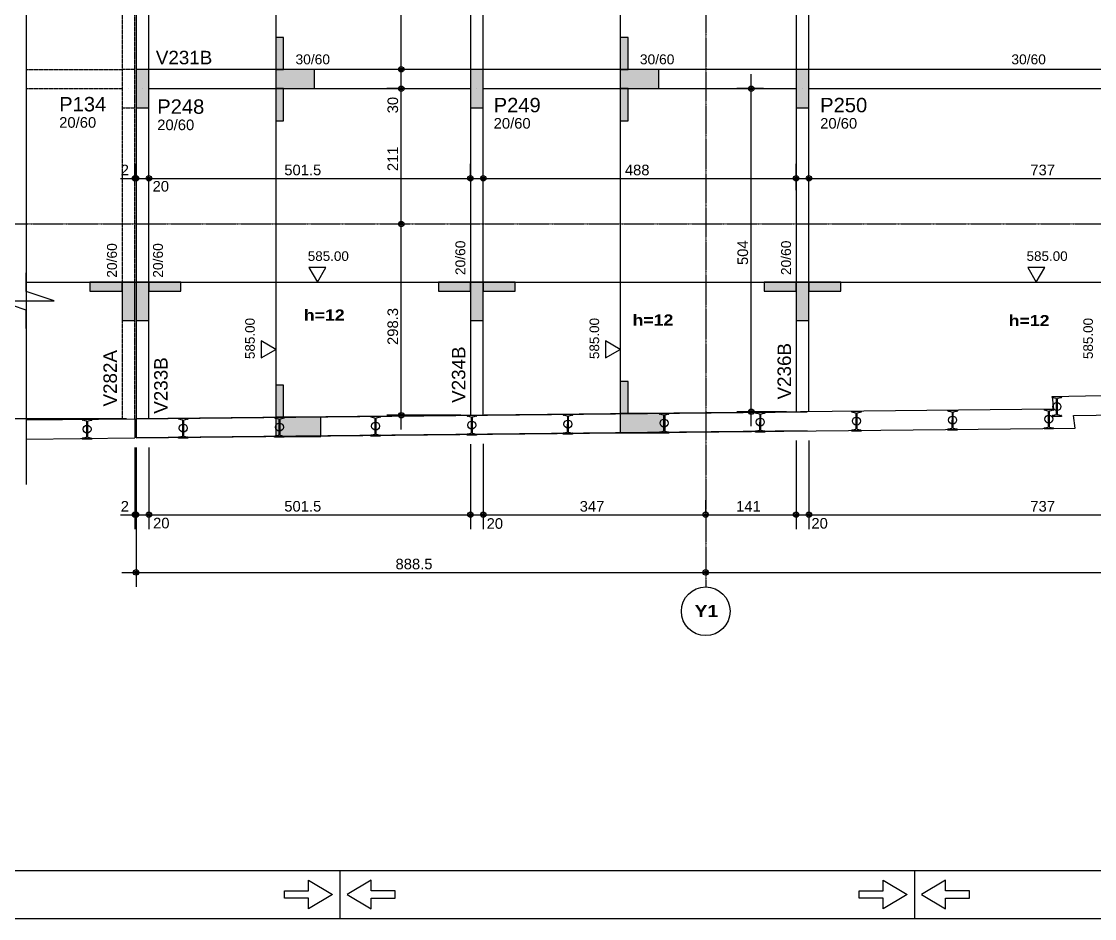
# Model space of a CAD drawing. Extents: x 0 to 13080, y 0 to 6750.
# Drawn here: x 1078 to 2752, y 0 to 1399 of the extents above; entities that cross this region are included whole.
import ezdxf

# ---------------------------------------------------------------- set-up
doc = ezdxf.new("R2010")
doc.units = 0
doc.header["$MEASUREMENT"] = 0
for name, pattern in [('ESTILO_TQS_0002', [0.4, 0.1, -0.3]), ('ESTILO_TQS_0006', [0.3, 0.2, -0.1]), ('ESTILO_TQS_0007', [2.1, 1.5, -0.2, 0.2, -0.2])]:
    doc.linetypes.add(name, pattern=pattern)
for name, color, linetype in [('MTH-179', 1, 'CONTINUOUS'), ('MTH-201', 4, 'CONTINUOUS'), ('MTH-202', 1, 'CONTINUOUS'), ('MTH-224', 4, 'CONTINUOUS'), ('MTH-230', 1, 'CONTINUOUS'), ('MTH-231', 1, 'CONTINUOUS'), ('MTH-242', 1, 'CONTINUOUS'), ('MTH-COTAS7', 31, 'CONTINUOUS'), ('MTH-DIM-PILAR', 3, 'CONTINUOUS'), ('MTH-DIM-VIGA', 3, 'CONTINUOUS'), ('MTH-EIXO-214', 4, 'CONTINUOUS'), ('MTH-FACE-VIGA', 7, 'CONTINUOUS'), ('MTH-LINHA-CORTE', 5, 'CONTINUOUS'), ('MTH-LINHA-SEÇÃO', 16, 'CONTINUOUS'), ('MTH-MARGEM', 5, 'CONTINUOUS'), ('MTH-PILAR-SEGUE', 5, 'CONTINUOUS'), ('MTH-SIMB_COTA', 3, 'CONTINUOUS'), ('MTH-SOMBRA21', 150, 'CONTINUOUS'), ('MTH-SOMBRA25', 253, 'CONTINUOUS'), ('MTH-TIT1-VIGA', 5, 'CONTINUOUS'), ('MTH-TXT', 4, 'CONTINUOUS'), ('MTH-TXT-NEGRITO', 5, 'CONTINUOUS'), ('MTH-TXT-NOTAS', 3, 'CONTINUOUS'), ('MTH-VIGA-INVERTIDA', 7, 'ESTILO_TQS_0002')]:
    doc.layers.add(name, color=color, linetype=linetype)
doc.styles.add('TQS_ARIAL', font='arial.ttf')
doc.styles.add('TQS_ARIAL_BLACK', font='ariblk.ttf')

msp = doc.modelspace()

# ---------------------------------------------------------------- linework, layer by layer
at = {"layer": 'MTH-179', "linetype": 'Continuous'}
for p, q in [((1575.004952, 75.003475), (1575.004952, 0.003475)), ((2471.254952, 75.003475), (2471.254952, 0.003475)), ((0.004952, 0.003475), (13080.004952, 0.003475))]:
    msp.add_line(p, q, dxfattribs=at)
for points in [[(1563.753853, 37.503475), (1526.253853, 15.003475), (1526.253853, 31.878475), (1488.753853, 31.878475), (1488.753853, 43.128475), (1526.253853, 43.128475), (1526.253853, 60.003475), (1563.753853, 37.503475)], [(1586.253853, 37.503475), (1623.753853, 15.003475), (1623.753853, 31.878475), (1661.253853, 31.878475), (1661.253853, 43.128475), (1623.753853, 43.128475), (1623.753853, 60.003475), (1586.253853, 37.503475)], [(2460.003853, 37.503475), (2422.503853, 15.003475), (2422.503853, 31.878475), (2385.003853, 31.878475), (2385.003853, 43.128475), (2422.503853, 43.128475), (2422.503853, 60.003475), (2460.003853, 37.503475)], [(2482.503853, 37.503475), (2520.003853, 15.003475), (2520.003853, 31.878475), (2557.503853, 31.878475), (2557.503853, 43.128475), (2520.003853, 43.128475), (2520.003853, 60.003475), (2482.503853, 37.503475)]]:
    msp.add_lwpolyline(points, dxfattribs=at)
at = {"layer": 'MTH-201', "linetype": 'ESTILO_TQS_0006'}
for p, q in [((1245.282865, 1294.235502), (1245.282865, 1294.235502)), ((1245.282865, 1294.235467), (1245.282865, 1294.235467))]:
    msp.add_line(p, q, dxfattribs=at)
msp.add_lwpolyline([(1235.282865, 1264.235502), (1255.282865, 1264.235502), (1255.282865, 1324.235502), (1235.282865, 1324.235502), (1235.282865, 1264.235502)], dxfattribs=at)
at = {"layer": 'MTH-224', "linetype": 'Continuous'}
for points in [[(1526.805685, 1015.53517), (1540.05519, 992.587465), (1553.303377, 1015.53517), (1526.805685, 1015.53517)], [(2648.019462, 1015.53517), (2661.268967, 992.587465), (2674.517154, 1015.53517), (2648.019462, 1015.53517)], [(1452.407396, 874.281128), (1475.355101, 887.530633), (1452.407396, 900.77882), (1452.407396, 874.281128)], [(1989.615356, 874.281128), (2012.563061, 887.530633), (1989.615356, 900.77882), (1989.615356, 874.281128)]]:
    msp.add_lwpolyline(points, dxfattribs=at)
at = {"layer": 'MTH-230', "linetype": 'Continuous'}
msp.add_line((1085.927134, 3154.43033), (1085.927134, 676.773359), dxfattribs=at)
msp.add_lwpolyline([(1085.927134, 919.992028), (1085.927134, 948.989088), (1042.431626, 963.487535), (1129.422639, 963.487535), (1085.927134, 977.986066), (1085.927134, 1006.983043)], dxfattribs=at)
msp.add_circle((2145.782195, 479.214632), 38, dxfattribs=at)
at = {"layer": 'MTH-231', "linetype": 'Continuous'}
for p, q in [((2686.30046, 813.057688), (2686.305916, 813.992756)), ((2686.305916, 813.992756), (2700.987266, 813.9071)), ((2692.542252, 810.94653), (2686.894905, 812.299481)), ((2692.999751, 786.716328), (2693.136696, 810.188323)), ((2694.11256, 810.182629), (2693.975623, 786.712061)), ((2700.378559, 812.220812), (2694.715811, 810.933848)), ((2700.987266, 813.9071), (2700.981811, 812.972031)), ((2073.632311, 787.231707), (2073.637767, 788.166775)), ((2073.637767, 788.166775), (2088.319117, 788.081119)), ((2088.319117, 788.081119), (2088.313662, 787.14605)), ((2223.643634, 788.798377), (2223.64909, 789.733445)), ((2223.64909, 789.733445), (2238.33044, 789.647789)), ((2229.885426, 786.687219), (2224.238079, 788.04017)), ((2237.721733, 787.961501), (2232.058985, 786.674537)), ((2238.33044, 789.647789), (2238.324985, 788.71272)), ((2373.667963, 790.364972), (2373.673419, 791.30004)), ((2373.673419, 791.30004), (2388.354769, 791.214384)), ((2379.909755, 788.253814), (2374.262408, 789.606765)), ((2380.367254, 764.023612), (2380.504199, 787.495607)), ((2381.480063, 787.489913), (2381.343126, 764.019345)), ((2387.746062, 789.528096), (2382.083314, 788.241132)), ((2388.354769, 791.214384), (2388.349314, 790.279315)), ((2523.664757, 791.931702), (2523.670213, 792.86677)), ((2523.670213, 792.86677), (2538.351563, 792.781114)), ((2529.906549, 789.820544), (2524.259202, 791.173495)), ((2530.364048, 765.590342), (2530.500993, 789.062337)), ((2531.476857, 789.056643), (2531.33992, 765.586075)), ((2537.742856, 791.094826), (2532.080108, 789.807862)), ((2538.351563, 792.781114), (2538.346108, 791.846045)), ((2673.740677, 793.618814), (2673.746133, 794.553882)), ((2673.746133, 794.553882), (2688.427483, 794.468226)), ((2679.982469, 791.507656), (2674.335122, 792.860607)), ((2680.439968, 767.277454), (2680.576913, 790.749449)), ((2681.552777, 790.743755), (2681.41584, 767.273187)), ((2687.818776, 792.781938), (2682.156028, 791.494974)), ((2688.427483, 794.468226), (2688.422028, 793.533157)), ((1173.529925, 777.795524), (1173.535381, 778.730592)), ((1173.535381, 778.730592), (1188.216731, 778.644936)), ((1179.771717, 775.684366), (1174.12437, 777.037317)), ((1180.229216, 751.454164), (1180.366161, 774.926159)), ((1181.342025, 774.920465), (1181.205088, 751.449897)), ((1187.608024, 776.958648), (1181.945276, 775.671684)), ((1188.216731, 778.644936), (1188.211276, 777.709867)), ((1323.529085, 779.397868), (1323.534541, 780.332936)), ((1323.534541, 780.332936), (1338.215891, 780.24728)), ((1329.770877, 777.28671), (1324.12353, 778.639661)), ((1330.228376, 753.056508), (1330.365321, 776.528503)), ((1331.341185, 776.522809), (1331.204248, 753.052241)), ((1337.607184, 778.560992), (1331.944436, 777.274028)), ((1338.215891, 780.24728), (1338.210436, 779.312211)), ((1473.543185, 780.964567), (1473.548641, 781.899635)), ((1473.548641, 781.899635), (1488.229991, 781.813979)), ((1479.784977, 778.853409), (1474.13763, 780.20636)), ((1480.242476, 754.623207), (1480.379421, 778.095202)), ((1481.355285, 778.089508), (1481.218348, 754.61894)), ((1487.621284, 780.127691), (1481.958536, 778.840727)), ((1488.229991, 781.813979), (1488.224536, 780.87891)), ((1623.554508, 782.531238), (1623.559964, 783.466306)), ((1623.559964, 783.466306), (1638.241314, 783.38065)), ((1629.7963, 780.42008), (1624.148953, 781.773031)), ((1630.253799, 756.189878), (1630.390744, 779.661873)), ((1631.366608, 779.656179), (1631.229671, 756.185611)), ((1637.632607, 781.694362), (1631.969859, 780.407398)), ((1638.241314, 783.38065), (1638.235859, 782.445581)), ((1773.609666, 784.098366), (1773.615122, 785.033434)), ((1773.615122, 785.033434), (1788.296472, 784.947778)), ((1779.851458, 781.987208), (1774.204111, 783.340159)), ((1780.308957, 757.757006), (1780.445902, 781.229001)), ((1781.421766, 781.223307), (1781.284829, 757.752739)), ((1787.687765, 783.26149), (1782.025017, 781.974526)), ((1788.296472, 784.947778), (1788.291017, 784.012709)), ((1923.620989, 785.665036), (1923.626445, 786.600104)), ((1923.626445, 786.600104), (1938.307795, 786.514448)), ((1929.862781, 783.553878), (1924.215434, 784.906829)), ((1930.32028, 759.323676), (1930.457225, 782.795671)), ((1931.433089, 782.789977), (1931.296152, 759.319409)), ((1937.699088, 784.82816), (1932.03634, 783.541196)), ((1938.307795, 786.514448), (1938.30234, 785.579379)), ((2079.874103, 785.120549), (2074.226756, 786.4735)), ((2080.331602, 760.890347), (2080.468547, 784.362342)), ((2081.444411, 784.356648), (2081.307474, 760.88608)), ((2087.71041, 786.394831), (2082.047662, 785.107867)), ((2230.342925, 762.457017), (2230.47987, 785.929012)), ((2231.455734, 785.923318), (2231.318797, 762.45275)), ((2686.125053, 782.993284), (2686.130509, 783.928352)), ((2700.806403, 782.907627), (2686.125053, 782.993284)), ((2686.73376, 784.679571), (2692.396509, 785.966535)), ((2694.570068, 785.953854), (2700.217414, 784.600902)), ((2700.811859, 783.842695), (2700.806403, 782.907627)), ((1473.976485, 752.58645), (1479.639234, 753.873414)), ((1481.812793, 753.860733), (1487.460139, 752.507781)), ((1623.379101, 752.466834), (1623.384557, 753.401902)), ((1623.987808, 754.153121), (1629.650557, 755.440085)), ((1631.824116, 755.427404), (1637.471462, 754.074452)), ((1638.065907, 753.316245), (1638.060451, 752.381177)), ((1773.434259, 754.033962), (1773.439715, 754.96903)), ((1788.115609, 753.948305), (1773.434259, 754.033962)), ((1774.042966, 755.720249), (1779.705715, 757.007213)), ((1781.879274, 756.994532), (1787.52662, 755.64158)), ((1788.121065, 754.883373), (1788.115609, 753.948305)), ((1923.445582, 755.600632), (1923.451038, 756.5357)), ((1938.126932, 755.514975), (1923.445582, 755.600632)), ((1924.054289, 757.286919), (1929.717038, 758.573883)), ((1931.890597, 758.561202), (1937.537943, 757.20825)), ((1938.132388, 756.450043), (1938.126932, 755.514975)), ((2073.456904, 757.167303), (2073.46236, 758.102371)), ((2088.138254, 757.081646), (2073.456904, 757.167303)), ((2074.065611, 758.85359), (2079.72836, 760.140554)), ((2081.901919, 760.127873), (2087.549265, 758.774921)), ((2088.14371, 758.016714), (2088.138254, 757.081646)), ((2223.468227, 758.733973), (2223.473683, 759.669041)), ((2238.149577, 758.648316), (2223.468227, 758.733973)), ((2224.076934, 760.42026), (2229.739683, 761.707224)), ((2231.913242, 761.694543), (2237.560588, 760.341591)), ((2238.155033, 759.583384), (2238.149577, 758.648316)), ((2373.492556, 760.300568), (2373.498012, 761.235636)), ((2388.173906, 760.214911), (2373.492556, 760.300568)), ((2374.101263, 761.986855), (2379.764012, 763.273819)), ((2381.937571, 763.261138), (2387.584917, 761.908186)), ((2388.179362, 761.149979), (2388.173906, 760.214911)), ((2523.48935, 761.867298), (2523.494806, 762.802366)), ((2538.1707, 761.781641), (2523.48935, 761.867298)), ((2524.098057, 763.553585), (2529.760806, 764.840549)), ((2531.934365, 764.827868), (2537.581711, 763.474916)), ((2538.176156, 762.716709), (2538.1707, 761.781641)), ((2673.56527, 763.55441), (2673.570726, 764.489478)), ((2688.24662, 763.468753), (2673.56527, 763.55441)), ((2674.173977, 765.240697), (2679.836726, 766.527661)), ((2682.010285, 766.51498), (2687.657631, 765.162028)), ((2688.252076, 764.403821), (2688.24662, 763.468753)), ((1173.354518, 747.73112), (1173.359974, 748.666188)), ((1188.035868, 747.645463), (1173.354518, 747.73112)), ((1173.963225, 749.417407), (1179.625974, 750.704371)), ((1181.799533, 750.69169), (1187.446879, 749.338738)), ((1188.041324, 748.580531), (1188.035868, 747.645463)), ((1323.353678, 749.333464), (1323.359134, 750.268532)), ((1338.035028, 749.247807), (1323.353678, 749.333464)), ((1323.962385, 751.019751), (1329.625134, 752.306715)), ((1331.798693, 752.294034), (1337.446039, 750.941082)), ((1338.040484, 750.182875), (1338.035028, 749.247807)), ((1473.367778, 750.900163), (1473.373234, 751.835231)), ((1488.049128, 750.814506), (1473.367778, 750.900163)), ((1488.054584, 751.749574), (1488.049128, 750.814506)), ((1638.060451, 752.381177), (1623.379101, 752.466834))]:
    msp.add_line(p, q, dxfattribs=at)
for centre in [(2693.55616, 798.450192), (1330.784785, 764.790372), (1480.798885, 766.357071), (1630.810208, 767.923742), (1780.865366, 769.49087), (1930.876689, 771.05754), (2080.888011, 772.624211), (2230.899334, 774.190881), (2380.923663, 775.757476), (2530.920457, 777.324206), (2680.996377, 779.011318), (1180.785625, 763.188028)]:
    msp.add_circle(centre, 6.2, dxfattribs=at)
for centre, radius, start, end in [((2687.07547, 813.053175), 0.775021, 179.666352, 256.527493), ((2692.361688, 810.192836), 0.775021, 359.666352, 76.527493), ((2694.887569, 810.178099), 0.775021, 102.803943, 179.665084), ((2700.206803, 812.976562), 0.775021, 282.803943, 359.665084), ((2074.407321, 787.227194), 0.775021, 179.666352, 256.527493), ((2087.538654, 787.150581), 0.775021, 282.803943, 359.665084), ((2224.418644, 788.793864), 0.775021, 179.666352, 256.527493), ((2237.549977, 788.717251), 0.775021, 282.803943, 359.665084), ((2374.442973, 790.360459), 0.775021, 179.666352, 256.527493), ((2379.729191, 787.50012), 0.775021, 359.666352, 76.527493), ((2382.255072, 787.485383), 0.775021, 102.803943, 179.665084), ((2387.574306, 790.283846), 0.775021, 282.803943, 359.665084), ((2524.439767, 791.927189), 0.775021, 179.666352, 256.527493), ((2529.725985, 789.06685), 0.775021, 359.666352, 76.527493), ((2532.251866, 789.052113), 0.775021, 102.803943, 179.665084), ((2537.5711, 791.850576), 0.775021, 282.803943, 359.665084), ((2674.515687, 793.614301), 0.775021, 179.666352, 256.527493), ((2679.801905, 790.753962), 0.775021, 359.666352, 76.527493), ((2682.327786, 790.739225), 0.775021, 102.803943, 179.665084), ((2687.64702, 793.537688), 0.775021, 282.803943, 359.665084), ((1174.304935, 777.791011), 0.775021, 179.666352, 256.527493), ((1179.591153, 774.930672), 0.775021, 359.666352, 76.527493), ((1182.117034, 774.915935), 0.775021, 102.803943, 179.665084), ((1187.436268, 777.714398), 0.775021, 282.803943, 359.665084), ((1324.304095, 779.393355), 0.775021, 179.666352, 256.527493), ((1329.590313, 776.533016), 0.775021, 359.666352, 76.527493), ((1332.116194, 776.518279), 0.775021, 102.803943, 179.665084), ((1337.435428, 779.316742), 0.775021, 282.803943, 359.665084), ((1474.318195, 780.960054), 0.775021, 179.666352, 256.527493), ((1479.604413, 778.099715), 0.775021, 359.666352, 76.527493), ((1482.130294, 778.084978), 0.775021, 102.803943, 179.665084), ((1487.449528, 780.883441), 0.775021, 282.803943, 359.665084), ((1624.329518, 782.526725), 0.775021, 179.666352, 256.527493), ((1629.615736, 779.666386), 0.775021, 359.666352, 76.527493), ((1632.141617, 779.651649), 0.775021, 102.803943, 179.665084), ((1637.460851, 782.450112), 0.775021, 282.803943, 359.665084), ((1774.384676, 784.093853), 0.775021, 179.666352, 256.527493), ((1779.670894, 781.233514), 0.775021, 359.666352, 76.527493), ((1782.196775, 781.218777), 0.775021, 102.803943, 179.665084), ((1787.516009, 784.01724), 0.775021, 282.803943, 359.665084), ((1924.395999, 785.660523), 0.775021, 179.666352, 256.527493), ((1929.682217, 782.800184), 0.775021, 359.666352, 76.527493), ((1932.208098, 782.785447), 0.775021, 102.803943, 179.665084), ((1937.527332, 785.58391), 0.775021, 282.803943, 359.665084), ((2079.693539, 784.366855), 0.775021, 359.666352, 76.527493), ((2082.21942, 784.352118), 0.775021, 102.803943, 179.665084), ((2229.704862, 785.933525), 0.775021, 359.666352, 76.527493), ((2232.230743, 785.918788), 0.775021, 102.803943, 179.665084), ((2686.905518, 783.923822), 0.775021, 102.803943, 179.665084), ((2692.224749, 786.722288), 0.775025, 282.804082, 359.770246), ((2694.750632, 786.707548), 0.775021, 179.666352, 256.527493), ((2700.036851, 783.847208), 0.775021, 359.666352, 76.527493), ((1479.467474, 754.629167), 0.775025, 282.804082, 359.770246), ((1481.993357, 754.614427), 0.775021, 179.666352, 256.527493), ((1624.159566, 753.397372), 0.775021, 102.803943, 179.665084), ((1629.478797, 756.195838), 0.775025, 282.804082, 359.770246), ((1632.00468, 756.181098), 0.775021, 179.666352, 256.527493), ((1637.290899, 753.320758), 0.775021, 359.666352, 76.527493), ((1774.214724, 754.9645), 0.775021, 102.803943, 179.665084), ((1779.533955, 757.762966), 0.775025, 282.804082, 359.770246), ((1782.059838, 757.748226), 0.775021, 179.666352, 256.527493), ((1787.346057, 754.887886), 0.775021, 359.666352, 76.527493), ((1924.226047, 756.53117), 0.775021, 102.803943, 179.665084), ((1929.545278, 759.329636), 0.775025, 282.804082, 359.770246), ((1932.071161, 759.314896), 0.775021, 179.666352, 256.527493), ((1937.35738, 756.454556), 0.775021, 359.666352, 76.527493), ((2074.237369, 758.097841), 0.775021, 102.803943, 179.665084), ((2079.5566, 760.896307), 0.775025, 282.804082, 359.770246), ((2082.082483, 760.881567), 0.775021, 179.666352, 256.527493), ((2087.368702, 758.021227), 0.775021, 359.666352, 76.527493), ((2224.248692, 759.664511), 0.775021, 102.803943, 179.665084), ((2229.567923, 762.462977), 0.775025, 282.804082, 359.770246), ((2232.093806, 762.448237), 0.775021, 179.666352, 256.527493), ((2237.380025, 759.587897), 0.775021, 359.666352, 76.527493), ((2374.273021, 761.231106), 0.775021, 102.803943, 179.665084), ((2379.592252, 764.029572), 0.775025, 282.804082, 359.770246), ((2382.118135, 764.014832), 0.775021, 179.666352, 256.527493), ((2387.404354, 761.154492), 0.775021, 359.666352, 76.527493), ((2524.269815, 762.797836), 0.775021, 102.803943, 179.665084), ((2529.589046, 765.596302), 0.775025, 282.804082, 359.770246), ((2532.114929, 765.581562), 0.775021, 179.666352, 256.527493), ((2537.401148, 762.721222), 0.775021, 359.666352, 76.527493), ((2674.345735, 764.484948), 0.775021, 102.803943, 179.665084), ((2679.664966, 767.283414), 0.775025, 282.804082, 359.770246), ((2682.190849, 767.268674), 0.775021, 179.666352, 256.527493), ((2687.477068, 764.408334), 0.775021, 359.666352, 76.527493), ((1174.134983, 748.661658), 0.775021, 102.803943, 179.665084), ((1179.454214, 751.460124), 0.775025, 282.804082, 359.770246), ((1181.980097, 751.445384), 0.775021, 179.666352, 256.527493), ((1187.266316, 748.585044), 0.775021, 359.666352, 76.527493), ((1324.134143, 750.264002), 0.775021, 102.803943, 179.665084), ((1329.453374, 753.062468), 0.775025, 282.804082, 359.770246), ((1331.979257, 753.047728), 0.775021, 179.666352, 256.527493), ((1337.265476, 750.187388), 0.775021, 359.666352, 76.527493), ((1474.148243, 751.830701), 0.775021, 102.803943, 179.665084), ((1487.279576, 751.754087), 0.775021, 359.666352, 76.527493)]:
    msp.add_arc(centre, radius, start, end, dxfattribs=at)
at = {"layer": 'MTH-242', "linetype": 'Continuous'}
for p, q in [((1267.282865, 1294.235502), (1267.282865, 1294.235502)), ((1267.282865, 1294.235467), (1267.282865, 1294.235467)), ((1788.782865, 1294.235502), (1788.782865, 1294.235502)), ((1788.782865, 1294.235467), (1788.782865, 1294.235467)), ((2296.782865, 1294.235502), (2296.782865, 1294.235502)), ((2296.782865, 1294.235467), (2296.782865, 1294.235467))]:
    msp.add_line(p, q, dxfattribs=at)
at = {"layer": 'MTH-COTAS7', "linetype": 'Continuous'}
for p, q in [((1670.82557, 1301.735502), (1670.82557, 1898.235502)), ((1670.82557, 1271.735502), (1670.82557, 1346.735502)), ((1676.292406, 1324.235502), (1648.32557, 1324.235502)), ((1676.292406, 1324.235502), (1648.32557, 1324.235502)), ((1670.82557, 1060.735465), (1670.82557, 1316.735502)), ((2216.765194, 767.773573), (2216.765194, 1316.735502)), ((1676.292406, 1294.235502), (1648.32557, 1294.235502)), ((1676.292406, 1294.235502), (1648.32557, 1294.235502)), ((2235.939549, 1294.235502), (2194.265194, 1294.235502)), ((1255.282865, 1156.192568), (1255.282865, 1176.735502)), ((1257.282865, 1156.192568), (1257.282865, 1176.735502)), ((1257.282865, 1156.192568), (1257.282865, 1176.735502)), ((1277.282865, 1159.91647), (1277.282865, 1176.735502)), ((1277.282865, 1159.91647), (1277.282865, 1176.735502)), ((1778.782865, 1150.355079), (1778.782865, 1176.735502)), ((1798.782865, 1138.447287), (1798.782865, 1176.735502)), ((2286.782865, 1135.684321), (2286.782865, 1176.735502)), ((2306.782865, 1150.048239), (2306.782865, 1176.735502)), ((1232.782865, 1154.235502), (1279.782865, 1154.235502)), ((1234.782865, 1154.235502), (1299.782865, 1154.235502)), ((1254.782865, 1154.235502), (1801.282865, 1154.235502)), ((1776.282865, 1154.235502), (2309.282865, 1154.235502)), ((2284.282865, 1154.235502), (3066.282865, 1154.235502)), ((1670.82557, 762.428248), (1670.82557, 1105.735465)), ((2271.782865, 790.273573), (2194.265194, 790.273573)), ((1242.282865, 779.529765), (763.355745, 779.529765)), ((1763.782865, 784.928248), (1648.32557, 784.928248)), ((1778.782865, 739.966552), (1778.782865, 607.214632)), ((1778.782865, 739.966552), (1778.782865, 607.214632)), ((1798.782865, 740.175425), (1798.782865, 607.214632)), ((1798.782865, 740.175425), (1798.782865, 607.214632)), ((2286.782865, 745.271987), (2286.782865, 607.214632)), ((2286.782865, 745.271987), (2286.782865, 607.214632)), ((2306.782865, 745.48086), (2306.782865, 607.214632)), ((2306.782865, 745.48086), (2306.782865, 607.214632)), ((1255.282101, 734.505052), (1255.282101, 607.214632)), ((1257.282865, 734.520172), (1257.282865, 607.214632)), ((1257.282865, 734.520172), (1257.282865, 607.214632)), ((1277.282865, 734.729046), (1277.282865, 607.214632)), ((1277.282865, 734.729046), (1277.282865, 607.214632)), ((1257.282865, 719.520172), (1257.282865, 517.214632)), ((2145.782195, 632.651143), (2145.782195, 652.214632)), ((2145.782195, 632.651143), (2145.782195, 652.214632)), ((1232.782101, 629.714632), (1279.782865, 629.714632)), ((1234.782865, 629.714632), (1299.782865, 629.714632)), ((1254.782865, 629.714632), (1801.282865, 629.714632)), ((1756.282865, 629.714632), (1821.282865, 629.714632)), ((1776.282865, 629.714632), (2168.282195, 629.714632)), ((2123.282195, 629.714632), (2309.282865, 629.714632)), ((2264.282865, 629.714632), (2329.282865, 629.714632)), ((2284.282865, 629.714632), (3066.282865, 629.714632)), ((1234.782865, 539.714632), (2168.282195, 539.714632)), ((2123.282195, 539.714632), (3618.282195, 539.714632)), ((2145.782195, 528.942485), (2145.782195, 517.214632)), ((2145.782195, 528.942485), (2145.782195, 517.214632))]:
    msp.add_line(p, q, dxfattribs=at)
at = {"layer": 'MTH-EIXO-214', "linetype": 'ESTILO_TQS_0007'}
for p, q in [((2145.782195, 6324.951479), (2145.782195, 517.214632)), ((673.355745, 1083.235465), (8996.284341, 1083.235465))]:
    msp.add_line(p, q, dxfattribs=at)
at = {"layer": 'MTH-FACE-VIGA', "linetype": 'Continuous'}
for points in [[(1257.282865, 1875.735502), (1257.282865, 1324.235502)], [(1277.282865, 1324.235502), (1277.282865, 1875.735502)], [(1778.782865, 1875.735502), (1778.782865, 1324.235502)], [(1798.782865, 1324.235502), (1798.782865, 1875.735502)], [(2286.782865, 1875.735502), (2286.782865, 1324.235502)], [(2306.782865, 1324.235502), (2306.782865, 1875.735502)], [(1778.782865, 1324.235502), (1277.282865, 1324.235502)], [(2286.782865, 1324.235502), (1798.782865, 1324.235502)], [(3023.782195, 1324.235502), (2306.782865, 1324.235502)], [(1277.282865, 1294.235502), (1778.782865, 1294.235502)], [(1798.782865, 1294.235502), (2286.782865, 1294.235502)], [(2306.782865, 1294.235502), (3036.282195, 1294.235502)], [(1257.282865, 1264.235502), (1257.282865, 779.529765)], [(1277.282865, 779.692293), (1277.282865, 1264.235502)], [(1778.782865, 1264.235502), (1778.782865, 784.928248)], [(1798.782865, 785.138002), (1798.782865, 1264.235502)], [(2286.782865, 1264.235502), (2286.782865, 790.255987)], [(2306.782865, 790.465741), (2306.782865, 1264.235502)]]:
    msp.add_lwpolyline(points, dxfattribs=at)
at = {"layer": 'MTH-LINHA-CORTE', "linetype": 'Continuous'}
for p, q in [((3035.412441, 820.109574), (2686.303758, 813.753796)), ((2686.303758, 813.753796), (2688.426719, 794.468263)), ((2688.426719, 794.468263), (1257.282101, 779.521846)), ((2719.720967, 784.357209), (3035.958522, 790.114544)), ((1085.927134, 777.646256), (1255.282101, 779.506862)), ((1255.282101, 779.506862), (1255.282101, 749.505052)), ((1255.282865, 779.506825), (1255.282865, 749.505014)), ((1257.282101, 779.521846), (1257.282101, 749.52021)), ((2721.872082, 764.815919), (2719.720967, 784.357209)), ((1257.282101, 749.52021), (2721.872082, 764.815919)), ((1085.927134, 747.644451), (1255.282101, 749.505052))]:
    msp.add_line(p, q, dxfattribs=at)
msp.add_lwpolyline([(2304.092348, 760.452716), (1257.282865, 749.520172), (1257.282865, 779.521808), (2304.092348, 790.454352)], dxfattribs=at)
at = {"layer": 'MTH-LINHA-SEÇÃO', "linetype": 'Continuous'}
for p, q in [((1475.355101, 6068.395893), (1475.355101, 751.835231)), ((2012.563061, 6068.395893), (2012.563061, 757.408109)), ((1085.927134, 992.587465), (8750.247429, 992.587465))]:
    msp.add_line(p, q, dxfattribs=at)
for points in [[(1487.355101, 1374.235539), (1475.355101, 1374.235539), (1475.355101, 1324.235539), (1487.355101, 1324.235539), (1487.355101, 1374.235539)], [(2024.563061, 1374.235539), (2012.563061, 1374.235539), (2012.563061, 1324.235539), (2024.563061, 1324.235539), (2024.563061, 1374.235539)], [(1475.355101, 1324.235539), (1475.355101, 1294.235539), (1535.355101, 1294.235539), (1535.355101, 1324.235539), (1475.355101, 1324.235539)], [(2012.563061, 1324.235539), (2012.563061, 1294.235539), (2072.563061, 1294.235539), (2072.563061, 1324.235539), (2012.563061, 1324.235539)], [(1487.355101, 1294.235539), (1475.355101, 1294.235539), (1475.355101, 1244.235539), (1487.355101, 1244.235539), (1487.355101, 1294.235539)], [(2024.563061, 1294.235539), (2012.563061, 1294.235539), (2012.563061, 1244.235539), (2024.563061, 1244.235539), (2024.563061, 1294.235539)], [(1235.282865, 992.587502), (1185.282865, 992.587502), (1185.282865, 978.587502), (1235.282865, 978.587502), (1235.282865, 992.587502)], [(1255.282865, 992.587502), (1235.282865, 992.587502), (1235.282865, 932.587502), (1255.282865, 932.587502), (1255.282865, 992.587502)], [(1277.282865, 992.587502), (1257.282865, 992.587502), (1257.282865, 932.587502), (1277.282865, 932.587502), (1277.282865, 992.587502)], [(1327.282865, 992.587502), (1277.282865, 992.587502), (1277.282865, 978.587502), (1327.282865, 978.587502), (1327.282865, 992.587502)], [(1778.782865, 992.587502), (1728.782865, 992.587502), (1728.782865, 978.587502), (1778.782865, 978.587502), (1778.782865, 992.587502)], [(1798.782865, 992.587502), (1778.782865, 992.587502), (1778.782865, 932.587502), (1798.782865, 932.587502), (1798.782865, 992.587502)], [(1848.782865, 992.587502), (1798.782865, 992.587502), (1798.782865, 978.587502), (1848.782865, 978.587502), (1848.782865, 992.587502)], [(2286.782865, 992.587502), (2236.782865, 992.587502), (2236.782865, 978.587502), (2286.782865, 978.587502), (2286.782865, 992.587502)], [(2306.782865, 992.587502), (2286.782865, 992.587502), (2286.782865, 932.587502), (2306.782865, 932.587502), (2306.782865, 992.587502)], [(2356.782865, 992.587502), (2306.782865, 992.587502), (2306.782865, 978.587502), (2356.782865, 978.587502), (2356.782865, 992.587502)], [(2024.563061, 837.409759), (2012.563061, 837.409759), (2012.563061, 787.409759), (2024.563061, 787.409759), (2024.563061, 837.409759)], [(1487.355101, 831.799285), (1475.355101, 831.799285), (1475.355101, 781.799285), (1487.355101, 781.799285), (1487.355101, 831.799285)], [(2012.563061, 787.409759), (2012.563061, 757.409759), (2082.563061, 757.409759), (2082.563061, 787.409759), (2012.563061, 787.409759)], [(1475.355101, 781.799285), (1475.355101, 751.799285), (1545.355101, 751.799285), (1545.355101, 781.799285), (1475.355101, 781.799285)]]:
    msp.add_lwpolyline(points, dxfattribs=at)
at = {"layer": 'MTH-MARGEM', "linetype": 'Continuous'}
msp.add_line((262.504952, 75.003475), (13005.004952, 75.003475), dxfattribs=at)
at = {"layer": 'MTH-PILAR-SEGUE', "linetype": 'Continuous'}
for points in [[(1257.282865, 1264.235502), (1277.282865, 1264.235502), (1277.282865, 1324.235502), (1257.282865, 1324.235502), (1257.282865, 1264.235502)], [(1778.782865, 1264.235502), (1798.782865, 1264.235502), (1798.782865, 1324.235502), (1778.782865, 1324.235502), (1778.782865, 1264.235502)], [(2286.782865, 1264.235502), (2306.782865, 1264.235502), (2306.782865, 1324.235502), (2286.782865, 1324.235502), (2286.782865, 1264.235502)]]:
    msp.add_lwpolyline(points, dxfattribs=at)
at = {"layer": 'MTH-SIMB_COTA', "linetype": 'Continuous'}
for centre, radius in [((1670.82557, 1324.235502), 4.200001), ((1670.82557, 1324.235502), 4.200001), ((1670.82557, 1324.235502), 2.1), ((1670.82557, 1324.235502), 2.1), ((1670.82557, 1294.235502), 4.200001), ((1670.82557, 1294.235502), 4.200001), ((1670.82557, 1294.235502), 2.1), ((1670.82557, 1294.235502), 2.1), ((2216.765194, 1294.235502), 4.200001), ((2216.765194, 1294.235502), 2.1), ((1255.282865, 1154.235502), 4.200001), ((1257.282865, 1154.235502), 4.200001), ((1257.282865, 1154.235502), 4.200001), ((1255.282865, 1154.235502), 2.1), ((1257.282865, 1154.235502), 2.1), ((1257.282865, 1154.235502), 2.1), ((1277.282865, 1154.235502), 4.200001), ((1277.282865, 1154.235502), 4.200001), ((1277.282865, 1154.235502), 2.1), ((1277.282865, 1154.235502), 2.1), ((1778.782865, 1154.235502), 4.200001), ((1778.782865, 1154.235502), 2.1), ((1798.782865, 1154.235502), 4.200001), ((1798.782865, 1154.235502), 2.1), ((2286.782865, 1154.235502), 4.200001), ((2286.782865, 1154.235502), 2.1), ((2306.782865, 1154.235502), 4.200001), ((2306.782865, 1154.235502), 2.1), ((1670.82557, 1083.235465), 4.200001), ((1670.82557, 1083.235465), 4.200001), ((1670.82557, 1083.235465), 2.1), ((1670.82557, 1083.235465), 2.1), ((1670.82557, 784.928248), 4.200001), ((1670.82557, 784.928248), 2.1), ((2216.765194, 790.273573), 4.200001), ((2216.765194, 790.273573), 2.1), ((1255.282101, 629.714632), 4.200001), ((1257.282865, 629.714632), 4.200001), ((1257.282865, 629.714632), 4.200001), ((1255.282101, 629.714632), 2.1), ((1257.282865, 629.714632), 2.1), ((1257.282865, 629.714632), 2.1), ((1277.282865, 629.714632), 4.200001), ((1277.282865, 629.714632), 4.200001), ((1277.282865, 629.714632), 2.1), ((1277.282865, 629.714632), 2.1), ((1778.782865, 629.714632), 4.200001), ((1778.782865, 629.714632), 4.200001), ((1778.782865, 629.714632), 2.1), ((1778.782865, 629.714632), 2.1), ((1798.782865, 629.714632), 4.200001), ((1798.782865, 629.714632), 4.200001), ((1798.782865, 629.714632), 2.1), ((1798.782865, 629.714632), 2.1), ((2145.782195, 629.714632), 4.200001), ((2145.782195, 629.714632), 4.200001), ((2145.782195, 629.714632), 2.1), ((2145.782195, 629.714632), 2.1), ((2286.782865, 629.714632), 4.200001), ((2286.782865, 629.714632), 4.200001), ((2286.782865, 629.714632), 2.1), ((2286.782865, 629.714632), 2.1), ((2306.782865, 629.714632), 4.200001), ((2306.782865, 629.714632), 4.200001), ((2306.782865, 629.714632), 2.1), ((2306.782865, 629.714632), 2.1), ((1257.282865, 539.714632), 4.200001), ((1257.282865, 539.714632), 2.1), ((2145.782195, 539.714632), 4.200001), ((2145.782195, 539.714632), 4.200001), ((2145.782195, 539.714632), 2.1), ((2145.782195, 539.714632), 2.1)]:
    msp.add_circle(centre, radius, dxfattribs=at)
at = {"layer": 'MTH-SOMBRA21', "linetype": 'Continuous'}
for points in [[(1487.355101, 1374.235539), (1475.355101, 1374.235539), (1475.355101, 1324.235539)], [(1487.355101, 1374.235539), (1475.355101, 1324.235539), (1487.355101, 1324.235539)], [(1487.355101, 1374.235539), (1487.355101, 1324.235539), (1487.355101, 1374.235539)], [(2024.563061, 1374.235539), (2012.563061, 1374.235539), (2012.563061, 1324.235539)], [(2024.563061, 1374.235539), (2012.563061, 1324.235539), (2024.563061, 1324.235539)], [(2024.563061, 1374.235539), (2024.563061, 1324.235539), (2024.563061, 1374.235539)], [(1475.355101, 1324.235539), (1475.355101, 1294.235539), (1535.355101, 1294.235539)], [(1475.355101, 1324.235539), (1535.355101, 1294.235539), (1535.355101, 1324.235539)], [(1475.355101, 1324.235539), (1535.355101, 1324.235539), (1475.355101, 1324.235539)], [(2012.563061, 1324.235539), (2012.563061, 1294.235539), (2072.563061, 1294.235539)], [(2012.563061, 1324.235539), (2072.563061, 1294.235539), (2072.563061, 1324.235539)], [(2012.563061, 1324.235539), (2072.563061, 1324.235539), (2012.563061, 1324.235539)], [(1487.355101, 1294.235539), (1475.355101, 1294.235539), (1475.355101, 1244.235539)], [(1487.355101, 1294.235539), (1475.355101, 1244.235539), (1487.355101, 1244.235539)], [(1487.355101, 1294.235539), (1487.355101, 1244.235539), (1487.355101, 1294.235539)], [(2024.563061, 1294.235539), (2012.563061, 1294.235539), (2012.563061, 1244.235539)], [(2024.563061, 1294.235539), (2012.563061, 1244.235539), (2024.563061, 1244.235539)], [(2024.563061, 1294.235539), (2024.563061, 1244.235539), (2024.563061, 1294.235539)], [(1235.282865, 992.587502), (1185.282865, 992.587502), (1185.282865, 978.587502)], [(1235.282865, 992.587502), (1185.282865, 978.587502), (1235.282865, 978.587502)], [(1255.282865, 992.587502), (1235.282865, 992.587502), (1235.282865, 932.587502)], [(1255.282865, 992.587502), (1235.282865, 932.587502), (1255.282865, 932.587502)], [(1235.282865, 992.587502), (1235.282865, 978.587502), (1235.282865, 992.587502)], [(1255.282865, 992.587502), (1255.282865, 932.587502), (1255.282865, 992.587502)], [(1277.282865, 992.587502), (1257.282865, 992.587502), (1257.282865, 932.587502)], [(1277.282865, 992.587502), (1257.282865, 932.587502), (1277.282865, 932.587502)], [(1327.282865, 992.587502), (1277.282865, 992.587502), (1277.282865, 978.587502)], [(1327.282865, 992.587502), (1277.282865, 978.587502), (1327.282865, 978.587502)], [(1277.282865, 992.587502), (1277.282865, 932.587502), (1277.282865, 992.587502)], [(1327.282865, 992.587502), (1327.282865, 978.587502), (1327.282865, 992.587502)], [(1778.782865, 992.587502), (1728.782865, 992.587502), (1728.782865, 978.587502)], [(1778.782865, 992.587502), (1728.782865, 978.587502), (1778.782865, 978.587502)], [(1798.782865, 992.587502), (1778.782865, 992.587502), (1778.782865, 932.587502)], [(1798.782865, 992.587502), (1778.782865, 932.587502), (1798.782865, 932.587502)], [(1778.782865, 992.587502), (1778.782865, 978.587502), (1778.782865, 992.587502)], [(1798.782865, 992.587502), (1798.782865, 932.587502), (1798.782865, 992.587502)], [(1848.782865, 992.587502), (1798.782865, 992.587502), (1798.782865, 978.587502)], [(1848.782865, 992.587502), (1798.782865, 978.587502), (1848.782865, 978.587502)], [(1848.782865, 992.587502), (1848.782865, 978.587502), (1848.782865, 992.587502)], [(2286.782865, 992.587502), (2236.782865, 992.587502), (2236.782865, 978.587502)], [(2286.782865, 992.587502), (2236.782865, 978.587502), (2286.782865, 978.587502)], [(2306.782865, 992.587502), (2286.782865, 992.587502), (2286.782865, 932.587502)], [(2306.782865, 992.587502), (2286.782865, 932.587502), (2306.782865, 932.587502)], [(2286.782865, 992.587502), (2286.782865, 978.587502), (2286.782865, 992.587502)], [(2306.782865, 992.587502), (2306.782865, 932.587502), (2306.782865, 992.587502)], [(2356.782865, 992.587502), (2306.782865, 992.587502), (2306.782865, 978.587502)], [(2356.782865, 992.587502), (2306.782865, 978.587502), (2356.782865, 978.587502)], [(2356.782865, 992.587502), (2356.782865, 978.587502), (2356.782865, 992.587502)], [(2024.563061, 837.409759), (2012.563061, 837.409759), (2012.563061, 787.409759)], [(2024.563061, 837.409759), (2012.563061, 787.409759), (2024.563061, 787.409759)], [(2024.563061, 837.409759), (2024.563061, 787.409759), (2024.563061, 837.409759)], [(1487.355101, 831.799285), (1475.355101, 831.799285), (1475.355101, 781.799285)], [(1487.355101, 831.799285), (1475.355101, 781.799285), (1487.355101, 781.799285)], [(1487.355101, 831.799285), (1487.355101, 781.799285), (1487.355101, 831.799285)], [(2012.563061, 787.409759), (2012.563061, 757.409759), (2082.563061, 757.409759)], [(2012.563061, 787.409759), (2082.563061, 757.409759), (2082.563061, 787.409759)], [(2012.563061, 787.409759), (2082.563061, 787.409759), (2012.563061, 787.409759)], [(1475.355101, 781.799285), (1475.355101, 751.799285), (1545.355101, 751.799285)], [(1475.355101, 781.799285), (1545.355101, 751.799285), (1545.355101, 781.799285)], [(1475.355101, 781.799285), (1545.355101, 781.799285), (1475.355101, 781.799285)]]:
    msp.add_solid(points, dxfattribs=at)
at = {"layer": 'MTH-SOMBRA25', "linetype": 'Continuous'}
for points in [[(1257.282865, 1264.235502), (1277.282865, 1264.235502), (1277.282865, 1324.235502)], [(1257.282865, 1264.235502), (1277.282865, 1324.235502), (1257.282865, 1324.235502)], [(1257.282865, 1264.235502), (1257.282865, 1324.235502), (1257.282865, 1264.235502)], [(1778.782865, 1264.235502), (1798.782865, 1264.235502), (1798.782865, 1324.235502)], [(1778.782865, 1264.235502), (1798.782865, 1324.235502), (1778.782865, 1324.235502)], [(1778.782865, 1264.235502), (1778.782865, 1324.235502), (1778.782865, 1264.235502)], [(2286.782865, 1264.235502), (2306.782865, 1264.235502), (2306.782865, 1324.235502)], [(2286.782865, 1264.235502), (2306.782865, 1324.235502), (2286.782865, 1324.235502)], [(2286.782865, 1264.235502), (2286.782865, 1324.235502), (2286.782865, 1264.235502)]]:
    msp.add_solid(points, dxfattribs=at)
at = {"layer": 'MTH-VIGA-INVERTIDA', "linetype": 'ESTILO_TQS_0006'}
for p, q in [((1085.927134, 1324.235502), (1235.282865, 1324.235502)), ((1085.927134, 1294.235502), (1235.282865, 1294.235502))]:
    msp.add_line(p, q, dxfattribs=at)
for points in [[(1235.282865, 1875.735502), (1235.282865, 1324.235502)], [(1255.282865, 1324.235502), (1255.282865, 1875.735502)], [(1235.282865, 1264.235502), (1235.282865, 779.287482)], [(1255.282865, 779.507912), (1255.282865, 1264.235502)]]:
    msp.add_lwpolyline(points, dxfattribs=at)

# ---------------------------------------------------------------- texts
at = {"layer": 'MTH-202', "linetype": 'Continuous', "style": 'TQS_ARIAL'}
for s, p in [('P248', (1290.222446, 1255.019411)), ('P249', (1815.01555, 1257.390442)), ('P250', (2324.311173, 1257.390442))]:
    msp.add_text(s, height=22.5, dxfattribs=at).set_placement(p)
at = {"layer": 'MTH-COTAS7', "linetype": 'Continuous', "style": 'TQS_ARIAL'}
for s, p in [('30', (1665.87557, 1255.735507)), ('211', (1665.87557, 1165.635484)), ('504', (2211.815194, 1019.154537)), ('298.3', (1665.87557, 894.481857))]:
    msp.add_text(s, height=16.5, rotation=90, dxfattribs=at).set_placement(p)
for s, p in [('2', (1233.282871, 1159.185502)), ('501.5', (1488.432865, 1159.185502)), ('488', (2019.682865, 1159.185502)), ('737', (2652.182865, 1159.185502)), ('20', (1282.971989, 1133.717332)), ('2', (1233.282107, 634.664632)), ('501.5', (1488.432865, 634.664632)), ('347', (1949.18253, 634.664632)), ('141', (2193.18253, 634.664632)), ('737', (2652.182865, 634.664632)), ('20', (1283.720961, 608.484901)), ('20', (1804.010127, 607.832103)), ('20', (2310.63176, 608.13731)), ('888.5', (1661.93253, 544.664632))]:
    msp.add_text(s, height=16.5, dxfattribs=at).set_placement(p)
at = {"layer": 'MTH-DIM-PILAR', "linetype": 'Continuous', "style": 'TQS_ARIAL'}
for p in [(1290.222446, 1229.519411), (1815.01555, 1231.890442), (2324.311173, 1231.890442)]:
    msp.add_text('20/60', height=16.5, dxfattribs=at).set_placement(p)
at = {"layer": 'MTH-DIM-VIGA', "linetype": 'Continuous', "style": 'TQS_ARIAL'}
for p in [(1505.903931, 1332.235502), (2043.111892, 1332.235502), (2622.589722, 1332.235502)]:
    msp.add_text('30/60', height=15.4, dxfattribs=at).set_placement(p)
for p in [(1770.782865, 1003.459575), (2278.782865, 1003.459575), (1227.282865, 999.353431), (1299.067217, 999.353431)]:
    msp.add_text('20/60', height=15.4, rotation=90, dxfattribs=at).set_placement(p)
at = {"layer": 'MTH-TIT1-VIGA', "linetype": 'Continuous', "style": 'TQS_ARIAL'}
msp.add_text('V231B', height=21, dxfattribs=at).set_placement((1288.032865, 1332.235502))
for s, p in [('V234B', (1770.782865, 804.178248)), ('V236B', (2278.782865, 809.505987)), ('V282A', (1227.282865, 798.537482)), ('V233B', (1306.403859, 787.250758))]:
    msp.add_text(s, height=21, rotation=90, dxfattribs=at).set_placement(p)
at = {"layer": 'MTH-TXT', "linetype": 'Continuous', "style": 'TQS_ARIAL'}
for p in [(1525.05519, 1025.587465), (2646.268967, 1025.587465)]:
    msp.add_text('585.00', height=15, dxfattribs=at).set_placement(p)
for p in [(1442.355101, 872.530633), (1979.563061, 872.530633), (2749.768955, 872.530633)]:
    msp.add_text('585.00', height=15, rotation=90, dxfattribs=at).set_placement(p)
at = {"layer": 'MTH-TXT-NEGRITO', "linetype": 'Continuous', "style": 'TQS_ARIAL_BLACK'}
for s, height, p in [('h=12', 17.25, (1518.915077, 932.605757)), ('h=12', 17.25, (2031.670666, 924.836733)), ('h=12', 17.25, (2618.441481, 923.876648)), ('Y1', 18.75, (2128.490911, 470.237854))]:
    msp.add_text(s, height=height, dxfattribs=at).set_placement(p)
at = {"layer": 'MTH-TXT-NOTAS', "linetype": 'Continuous', "style": 'TQS_ARIAL'}
for s, height, p in [('P134', 22.5, (1137.275517, 1258.786577)), ('20/60', 16.5, (1137.275517, 1233.286577))]:
    msp.add_text(s, height=height, dxfattribs=at).set_placement(p)

doc.saveas('drawing.dxf')
